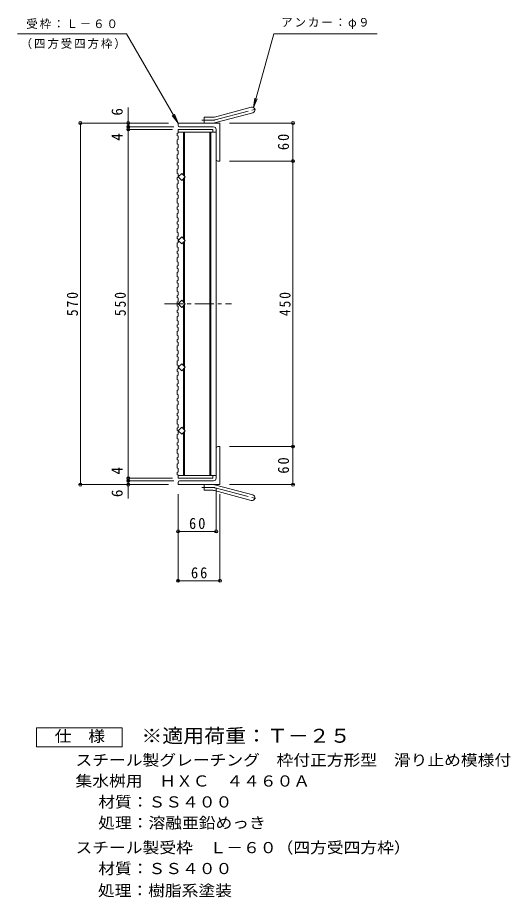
# Model space of a CAD drawing. Units: millimetres at full size, sheet at 1:6; details may follow other scales. Extents: x -727 to 1035, y -821 to 2982.
# Drawn here: x 258 to 1035, y -644 to 743 of the extents above; entities that cross this region are included whole.
import ezdxf
from ezdxf.enums import TextEntityAlignment as Align

# ---------------------------------------------------------------- set-up
doc = ezdxf.new("R2010")
doc.units = ezdxf.units.MM
doc.header["$LTSCALE"] = 6
doc.header["$PDMODE"] = 32
doc.header["$PDSIZE"] = 4.8
doc.linetypes.add('CHAIN1', pattern=[8, 5, -1, 1, -1])
doc.linetypes.add('CHAIN2', pattern=[12, 9, -1, 1, -1])
for name, color, linetype, lineweight in [('A-1_ピット', 2, 'Continuous', 9), ('A-2_蓋', 3, 'Continuous', 9), ('A-4_寸法', 7, 'Continuous', 9), ('A-A', 3, 'Continuous', 9), ('F-4_F-4ﾚｲﾔ', 2, 'Continuous', 9)]:
    doc.layers.add(name, color=color, linetype=linetype, lineweight=lineweight)
doc.layers.add('F-5_F-5ﾚｲﾔ', color=2, linetype='Continuous')
doc.styles.add('ＭＳ ゴシック', font='')
doc.styles.get('ＭＳ ゴシック').set_extended_font_data('MS Gothic')

msp = doc.modelspace()

# ---------------------------------------------------------------- linework, layer by layer
at = {"layer": 'A-1_ピット'}
for p, q in [((568.09, 586.053), (626.281, 601.645)), ((551.946, 576.746), (551.946, 585.746)), ((565.761, 585.746), (551.946, 585.746)), ((570.42, 577.36), (628.61, 592.952)), ((510.946, 573.246), (510.946, 576.746)), ((576.946, 576.746), (510.946, 576.746)), ((566.946, 570.746), (513.446, 570.746)), ((576.946, 576.746), (576.946, 516.746)), ((570.946, 566.746), (570.946, 519.246)), ((573.446, 516.746), (576.946, 516.746)), ((570.946, 16.746), (570.946, 64.246)), ((573.446, 66.746), (576.946, 66.746)), ((576.946, 66.746), (576.946, 6.746)), ((510.946, 10.246), (510.946, 6.746)), ((576.946, 6.746), (510.946, 6.746)), ((566.946, 12.746), (513.446, 12.746)), ((551.946, 6.746), (551.946, -2.254)), ((570.42, 6.133), (628.61, -9.459)), ((565.761, -2.254), (551.946, -2.254)), ((568.09, -2.56), (626.281, -18.153))]:
    msp.add_line(p, q, dxfattribs=at)
at = {"layer": 'A-1_ピット', "linetype": 'CHAIN2'}
for p, q in [((569.255, 581.706), (634.422, 599.167)), ((565.761, 581.246), (548.141, 581.246)), ((565.761, 2.246), (548.141, 2.246)), ((569.255, 1.786), (634.422, -15.675))]:
    msp.add_line(p, q, dxfattribs=at)
at = {"layer": 'A-1_ピット'}
for centre, radius, start, end in [((627.446, 597.298), 4.5, 285.00014, 104.99991), ((565.761, 594.746), 9, 270, 285.00002), ((513.446, 573.246), 2.5, 180, 270), ((565.761, 594.746), 18, 270, 285), ((566.946, 566.746), 4, 0, 90), ((573.446, 519.246), 2.5, 180, 270), ((573.446, 64.246), 2.5, 90, 180), ((566.946, 16.746), 4, 270, 0), ((513.446, 10.246), 2.5, 90, 180), ((565.761, -11.254), 18, 75, 90), ((565.761, -11.254), 9, 74.99998, 90), ((627.446, -13.806), 4.5, 255.00009, 74.99986)]:
    msp.add_arc(centre, radius, start, end, dxfattribs=at)
at = {"layer": 'A-1_ピット', "linetype": 'CHAIN2'}
for centre, start, end in [((565.761, 594.746), 270, 284.99995), ((565.761, -11.254), 75.00005, 90)]:
    msp.add_arc(centre, 13.5, start, end, dxfattribs=at)
at = {"layer": 'A-2_蓋'}
for p, q in [((510.946, 566.746), (565.946, 566.746)), ((510.946, 566.746), (510.946, 561.103)), ((510.946, 562.246), (570.946, 562.246)), ((519.446, 562.246), (519.446, 494.56)), ((520.946, 562.246), (520.946, 493.06)), ((560.946, 562.246), (560.946, 21.246)), ((562.446, 562.246), (562.446, 21.246)), ((565.946, 566.746), (565.946, 562.246)), ((570.946, 562.246), (570.946, 21.246)), ((516.603, 497.403), (522.259, 491.746)), ((519.446, 488.933), (519.446, 394.717)), ((520.946, 490.433), (520.946, 393.217)), ((519.446, 388.933), (519.446, 294.717)), ((520.946, 390.433), (520.946, 293.217)), ((519.446, 288.933), (519.446, 194.717)), ((520.946, 290.433), (520.946, 193.217)), ((519.446, 188.933), (519.446, 94.717)), ((520.946, 190.433), (520.946, 93.217)), ((519.446, 21.246), (519.446, 89.09)), ((520.946, 21.246), (520.946, 90.59)), ((510.946, 16.746), (510.946, 21.905)), ((510.946, 21.246), (570.946, 21.246)), ((510.946, 16.746), (565.946, 16.746)), ((565.946, 16.746), (565.946, 21.246))]:
    msp.add_line(p, q, dxfattribs=at)
at = {"layer": 'A-2_蓋', "linetype": 'CHAIN1'}
msp.add_line((489.465, 291.746), (595.312, 291.746), dxfattribs=at)
at = {"layer": 'A-2_蓋'}
msp.add_lwpolyline([(522.259, 491.746), (516.603, 486.09), (510.946, 491.746), (516.603, 497.403)], dxfattribs=at)
for points in [[(522.259, 391.747), (516.603, 386.09), (510.946, 391.747), (516.603, 397.403)], [(522.259, 291.747), (516.603, 286.09), (510.946, 291.747), (516.603, 297.403)], [(522.259, 191.747), (516.603, 186.09), (510.946, 191.747), (516.603, 197.403)], [(522.259, 91.747), (516.603, 86.09), (510.946, 91.747), (516.603, 97.403)]]:
    msp.add_lwpolyline(points, close=True, dxfattribs=at)
at = {"layer": 'A-4_寸法'}
for p, q in [((258.034, 717.346), (429.77, 717.346)), ((510.946, 576.746), (429.77, 717.346)), ((629.696, 601.196), (662.115, 717.346)), ((662.115, 717.346), (824.462, 717.346)), ((629.696, 601.196), (631.808, 616.046)), ((629.696, 601.196), (635.58, 614.993)), ((432.406, 570.746), (432.406, 601.187)), ((510.946, 576.746), (501.814, 588.647)), ((510.946, 576.746), (505.206, 590.605)), ((495.946, 576.746), (355.132, 576.746)), ((356.932, 6.746), (356.932, 576.746)), ((504.446, 570.746), (430.606, 570.746)), ((432.406, 566.746), (432.406, 570.746)), ((591.946, 576.746), (693.746, 576.746)), ((691.946, 6.746), (691.946, 576.746)), ((501.946, 566.746), (430.606, 566.746)), ((432.406, 16.746), (432.406, 566.746)), ((591.946, 516.747), (693.746, 516.747)), ((591.946, 66.746), (693.746, 66.746)), ((501.946, 16.746), (430.606, 16.746)), ((432.406, 12.746), (432.406, 16.746)), ((495.946, 6.746), (355.132, 6.746)), ((504.446, 12.746), (430.606, 12.746)), ((432.406, -15.086), (432.406, 12.746)), ((570.946, 1.746), (570.946, -68.778)), ((591.946, 6.746), (693.746, 6.746)), ((510.946, -8.254), (510.946, -146.616)), ((576.946, -8.254), (576.946, -146.616)), ((510.946, -66.978), (570.946, -66.978)), ((510.946, -144.816), (576.946, -144.816))]:
    msp.add_line(p, q, dxfattribs=at)
for p in [(356.932, 576.746), (432.406, 576.746), (432.406, 570.746), (432.406, 566.746), (691.946, 576.746), (691.946, 516.747), (691.946, 66.746), (432.406, 16.746), (432.406, 12.746), (356.932, 6.746), (432.406, 6.746), (691.946, 6.746), (510.946, -66.978), (570.946, -66.978), (510.946, -144.816), (576.946, -144.816)]:
    msp.add_point(p, dxfattribs=at)
at = {"layer": 'A-A'}
for p, q in [((509.446, 560.103), (510.946, 561.103)), ((509.446, 560.103), (509.446, 557.103)), ((509.446, 557.103), (510.946, 556.103)), ((510.946, 556.103), (510.946, 550.99)), ((509.446, 549.99), (510.946, 550.99)), ((509.446, 549.99), (509.446, 543.99)), ((509.446, 543.99), (510.946, 542.99)), ((510.946, 537.877), (510.946, 542.99)), ((509.446, 536.877), (510.946, 537.877)), ((509.446, 536.877), (509.446, 533.877)), ((509.446, 533.877), (510.946, 532.877)), ((509.446, 526.764), (510.946, 527.764)), ((510.946, 532.877), (510.946, 527.764)), ((509.446, 526.764), (509.446, 520.764)), ((509.446, 520.764), (510.946, 519.764)), ((509.446, 513.651), (510.946, 514.651)), ((509.446, 513.651), (509.446, 510.651)), ((510.946, 514.651), (510.946, 519.764)), ((509.446, 510.651), (510.946, 509.651)), ((509.446, 503.538), (510.946, 504.538)), ((509.446, 503.538), (509.446, 497.538)), ((510.946, 509.651), (510.946, 504.538)), ((509.446, 497.538), (510.946, 496.538)), ((509.446, 490.425), (510.946, 491.425)), ((509.446, 490.425), (509.446, 487.425)), ((509.446, 487.425), (510.946, 486.425)), ((510.946, 491.425), (510.946, 496.538)), ((510.946, 486.425), (510.946, 481.312)), ((509.446, 480.312), (510.946, 481.312)), ((509.446, 480.312), (509.446, 474.312)), ((509.446, 474.312), (510.946, 473.312)), ((510.946, 468.199), (510.946, 473.312)), ((509.446, 467.199), (510.946, 468.199)), ((509.446, 467.199), (509.446, 464.199)), ((509.446, 464.199), (510.946, 463.199)), ((509.446, 457.086), (510.946, 458.086)), ((510.946, 463.199), (510.946, 458.086)), ((509.446, 457.086), (509.446, 451.086)), ((509.446, 451.086), (510.946, 450.086)), ((509.446, 443.973), (510.946, 444.973)), ((509.446, 443.973), (509.446, 440.973)), ((510.946, 444.973), (510.946, 450.086)), ((509.446, 440.973), (510.946, 439.973)), ((509.446, 433.86), (510.946, 434.86)), ((509.446, 433.86), (509.446, 427.86)), ((510.946, 439.973), (510.946, 434.86)), ((509.446, 427.86), (510.946, 426.86)), ((509.446, 420.747), (510.946, 421.747)), ((509.446, 420.747), (509.446, 417.747)), ((509.446, 417.747), (510.946, 416.747)), ((510.946, 421.747), (510.946, 426.86)), ((510.946, 416.747), (510.946, 411.634)), ((509.446, 410.634), (510.946, 411.634)), ((509.446, 410.634), (509.446, 404.634)), ((509.446, 404.634), (510.946, 403.634)), ((510.946, 398.521), (510.946, 403.634)), ((509.446, 397.521), (510.946, 398.521)), ((509.446, 397.521), (509.446, 394.521)), ((509.446, 394.521), (510.946, 393.521)), ((509.446, 387.408), (510.946, 388.408)), ((510.946, 393.521), (510.946, 388.408)), ((509.446, 387.408), (509.446, 381.408)), ((509.446, 381.408), (510.946, 380.408)), ((509.446, 374.295), (510.946, 375.295)), ((510.946, 375.295), (510.946, 380.408)), ((509.446, 374.295), (509.446, 371.295)), ((509.446, 371.295), (510.946, 370.295)), ((509.446, 364.182), (510.946, 365.182)), ((509.446, 364.182), (509.446, 358.182)), ((510.946, 370.295), (510.946, 365.182)), ((509.446, 358.182), (510.946, 357.182)), ((509.446, 351.069), (510.946, 352.069)), ((509.446, 351.069), (509.446, 348.069)), ((509.446, 348.069), (510.946, 347.069)), ((510.946, 352.069), (510.946, 357.182)), ((510.946, 347.069), (510.946, 341.956)), ((509.446, 340.956), (510.946, 341.956)), ((509.446, 340.956), (509.446, 334.956)), ((509.446, 334.956), (510.946, 333.956)), ((510.946, 328.843), (510.946, 333.956)), ((509.446, 327.843), (510.946, 328.843)), ((509.446, 327.843), (509.446, 324.843)), ((509.446, 324.843), (510.946, 323.843)), ((510.946, 323.843), (510.946, 318.73)), ((509.446, 317.73), (510.946, 318.73)), ((509.446, 317.73), (509.446, 311.73)), ((509.446, 311.73), (510.946, 310.73)), ((509.446, 304.617), (510.946, 305.617)), ((510.946, 305.617), (510.946, 310.73)), ((509.446, 304.617), (509.446, 301.617)), ((509.446, 301.617), (510.946, 300.617)), ((509.446, 294.504), (510.946, 295.504)), ((509.446, 294.504), (509.446, 288.504)), ((510.946, 300.617), (510.946, 295.504)), ((509.446, 288.504), (510.946, 287.504)), ((509.446, 281.391), (510.946, 282.391)), ((509.446, 281.391), (509.446, 278.391)), ((509.446, 278.391), (510.946, 277.391)), ((510.946, 282.391), (510.946, 287.504)), ((510.946, 277.391), (510.946, 272.278)), ((509.446, 271.278), (510.946, 272.278)), ((509.446, 271.278), (509.446, 265.278)), ((509.446, 265.278), (510.946, 264.278)), ((510.946, 259.165), (510.946, 264.278)), ((509.446, 258.165), (510.946, 259.165)), ((509.446, 258.165), (509.446, 255.165)), ((509.446, 255.165), (510.946, 254.165)), ((510.946, 254.165), (510.946, 249.052)), ((509.446, 248.052), (510.946, 249.052)), ((509.446, 248.052), (509.446, 242.052)), ((509.446, 242.052), (510.946, 241.052)), ((509.446, 234.939), (510.946, 235.939)), ((510.946, 235.939), (510.946, 241.052)), ((509.446, 234.939), (509.446, 231.939)), ((509.446, 231.939), (510.946, 230.939)), ((509.446, 224.826), (510.946, 225.826)), ((509.446, 224.826), (509.446, 218.826)), ((510.946, 230.939), (510.946, 225.826)), ((509.446, 218.826), (510.946, 217.826)), ((509.446, 211.713), (510.946, 212.713)), ((509.446, 211.713), (509.446, 208.713)), ((509.446, 208.713), (510.946, 207.713)), ((510.946, 212.713), (510.946, 217.826)), ((509.446, 201.6), (510.946, 202.6)), ((509.446, 201.6), (509.446, 195.6)), ((509.446, 195.6), (510.946, 194.6)), ((510.946, 207.713), (510.946, 202.6)), ((510.946, 189.487), (510.946, 194.6)), ((509.446, 188.487), (510.946, 189.487)), ((509.446, 188.487), (509.446, 185.487)), ((509.446, 185.487), (510.946, 184.487)), ((510.946, 184.487), (510.946, 179.374)), ((509.446, 178.374), (510.946, 179.374)), ((509.446, 178.374), (509.446, 172.374)), ((509.446, 172.374), (510.946, 171.374)), ((510.946, 166.261), (510.946, 171.374)), ((509.446, 165.261), (510.946, 166.261)), ((509.446, 165.261), (509.446, 162.261)), ((509.446, 162.261), (510.946, 161.261)), ((509.446, 155.148), (510.946, 156.148)), ((509.446, 155.148), (509.446, 149.148)), ((510.946, 161.261), (510.946, 156.148)), ((509.446, 149.148), (510.946, 148.148)), ((509.446, 142.035), (510.946, 143.035)), ((509.446, 142.035), (509.446, 139.035)), ((509.446, 139.035), (510.946, 138.035)), ((510.946, 143.035), (510.946, 148.148)), ((509.446, 131.922), (510.946, 132.922)), ((509.446, 131.922), (509.446, 125.922)), ((509.446, 125.922), (510.946, 124.922)), ((510.946, 138.035), (510.946, 132.922)), ((510.946, 119.809), (510.946, 124.922)), ((509.446, 118.809), (510.946, 119.809)), ((509.446, 118.809), (509.446, 115.809)), ((509.446, 115.809), (510.946, 114.809)), ((510.946, 114.809), (510.946, 109.696)), ((509.446, 108.696), (510.946, 109.696)), ((509.446, 108.696), (509.446, 102.696)), ((509.446, 102.696), (510.946, 101.696)), ((510.946, 96.583), (510.946, 101.696)), ((509.446, 95.583), (510.946, 96.583)), ((509.446, 95.583), (509.446, 92.583)), ((509.446, 85.47), (510.946, 86.47)), ((509.446, 85.47), (509.446, 79.47)), ((509.446, 79.47), (510.946, 78.47)), ((509.446, 72.357), (510.946, 73.357)), ((509.446, 72.357), (509.446, 69.357)), ((510.946, 73.357), (510.946, 78.47)), ((509.446, 62.244), (510.946, 63.244)), ((509.446, 62.244), (509.446, 56.244)), ((509.446, 56.244), (510.946, 55.244)), ((509.446, 49.131), (510.946, 50.131)), ((509.446, 49.131), (509.446, 46.131)), ((510.946, 50.131), (510.946, 55.244)), ((509.446, 39.018), (510.946, 40.018)), ((509.446, 39.018), (509.446, 33.018)), ((509.446, 33.018), (510.946, 32.018)), ((510.946, 26.905), (510.946, 32.018)), ((509.446, 25.905), (510.946, 26.905)), ((509.446, 25.905), (509.446, 22.905)), ((509.446, 22.905), (510.946, 21.905))]:
    msp.add_line(p, q, dxfattribs=at)
for points in [[(509.446, 92.583), (510.946, 91.583), (510.946, 86.47)], [(509.446, 69.357), (510.946, 68.357), (510.946, 63.244)], [(509.446, 46.131), (510.946, 45.131), (510.946, 40.018)]]:
    msp.add_lwpolyline(points, dxfattribs=at)
at = {"layer": 'F-4_F-4ﾚｲﾔ'}
msp.add_lwpolyline([(288.057, -406.763), (288.057, -376.762), (423.057, -376.762), (423.057, -406.763)], close=True, dxfattribs=at)

# ---------------------------------------------------------------- texts
at = {"layer": 'A-4_寸法', "color": 2, "style": 'ＭＳ ゴシック'}
for s, p in [('6', (428.806, 588.377)), ('4', (428.806, 548.782)), ('4', (428.806, 22.527)), ('6', (428.806, -12.996))]:
    msp.add_text(s, height=17.6, rotation=90, dxfattribs=at).set_placement(p, align=Align.BOTTOM_LEFT)
at = {"layer": 'A-4_寸法', "char_height": 13.2, "attachment_point": 7, "style": 'ＭＳ ゴシック'}
for s, insert in [('\\T1.17;受枠：Ｌ－６０', (271.766, 724.936)), ('\\T1.17;アンカー：φ９', (673.47, 725.174)), ('\\T1.17;（四方受四方枠）', (262.881, 693.431))]:
    msp.add_mtext(s, dxfattribs=dict(at, insert=insert))
at = {"layer": 'A-4_寸法', "color": 2, "char_height": 17.6, "attachment_point": 7, "rotation": 90, "style": 'ＭＳ ゴシック'}
for s, insert in [('\\T1.27;\\W0.95;60', (685.946, 533.997)), ('\\T1.27;\\W0.9;570', (353.332, 272.246)), ('\\T1.27;\\W0.9;550', (428.806, 272.246)), ('\\T1.27;\\W0.9;450', (688.346, 272.246)), ('\\T1.27;\\W0.95;60', (685.946, 23.996))]:
    msp.add_mtext(s, dxfattribs=dict(at, insert=insert))
at = {"layer": 'A-4_寸法', "color": 2, "char_height": 17.6, "attachment_point": 7, "style": 'ＭＳ ゴシック'}
for s, insert in [('\\T1.27;\\W0.95;60', (528.196, -63.378)), ('\\T1.27;\\W0.95;66', (531.196, -141.216))]:
    msp.add_mtext(s, dxfattribs=dict(at, insert=insert))
at = {"layer": 'F-4_F-4ﾚｲﾔ', "style": 'ＭＳ ゴシック', "width": 1.1}
for s, p in [('仕\u3000様', (316.557, -403.763)), ('スチール製グレーチング\u3000枠付正方形型\u3000滑り止め模様付', (349.311, -441.515)), ('集水桝用\u3000ＨＸＣ\u3000４４６０Ａ', (349.311, -474.515)), ('材質：ＳＳ４００', (385.138, -507.515)), ('処理：溶融亜鉛めっき', (385.138, -540.515)), ('スチール製受枠\u3000Ｌ－６０（四方受四方枠）', (349.312, -579.515)), ('材質：ＳＳ４００', (385.139, -612.515)), ('処理：樹脂系塗装', (384.622, -647.205))]:
    msp.add_text(s, height=17.6, dxfattribs=at).set_placement(p, align=Align.BOTTOM_LEFT)
at = {"layer": 'F-5_F-5ﾚｲﾔ', "color": 3, "style": 'ＭＳ ゴシック', "width": 1.1}
msp.add_text('※適用荷重：Ｔ－２５', height=21.99, dxfattribs=at).set_placement((453.057, -406.763), align=Align.BOTTOM_LEFT)

doc.saveas('drawing.dxf')
